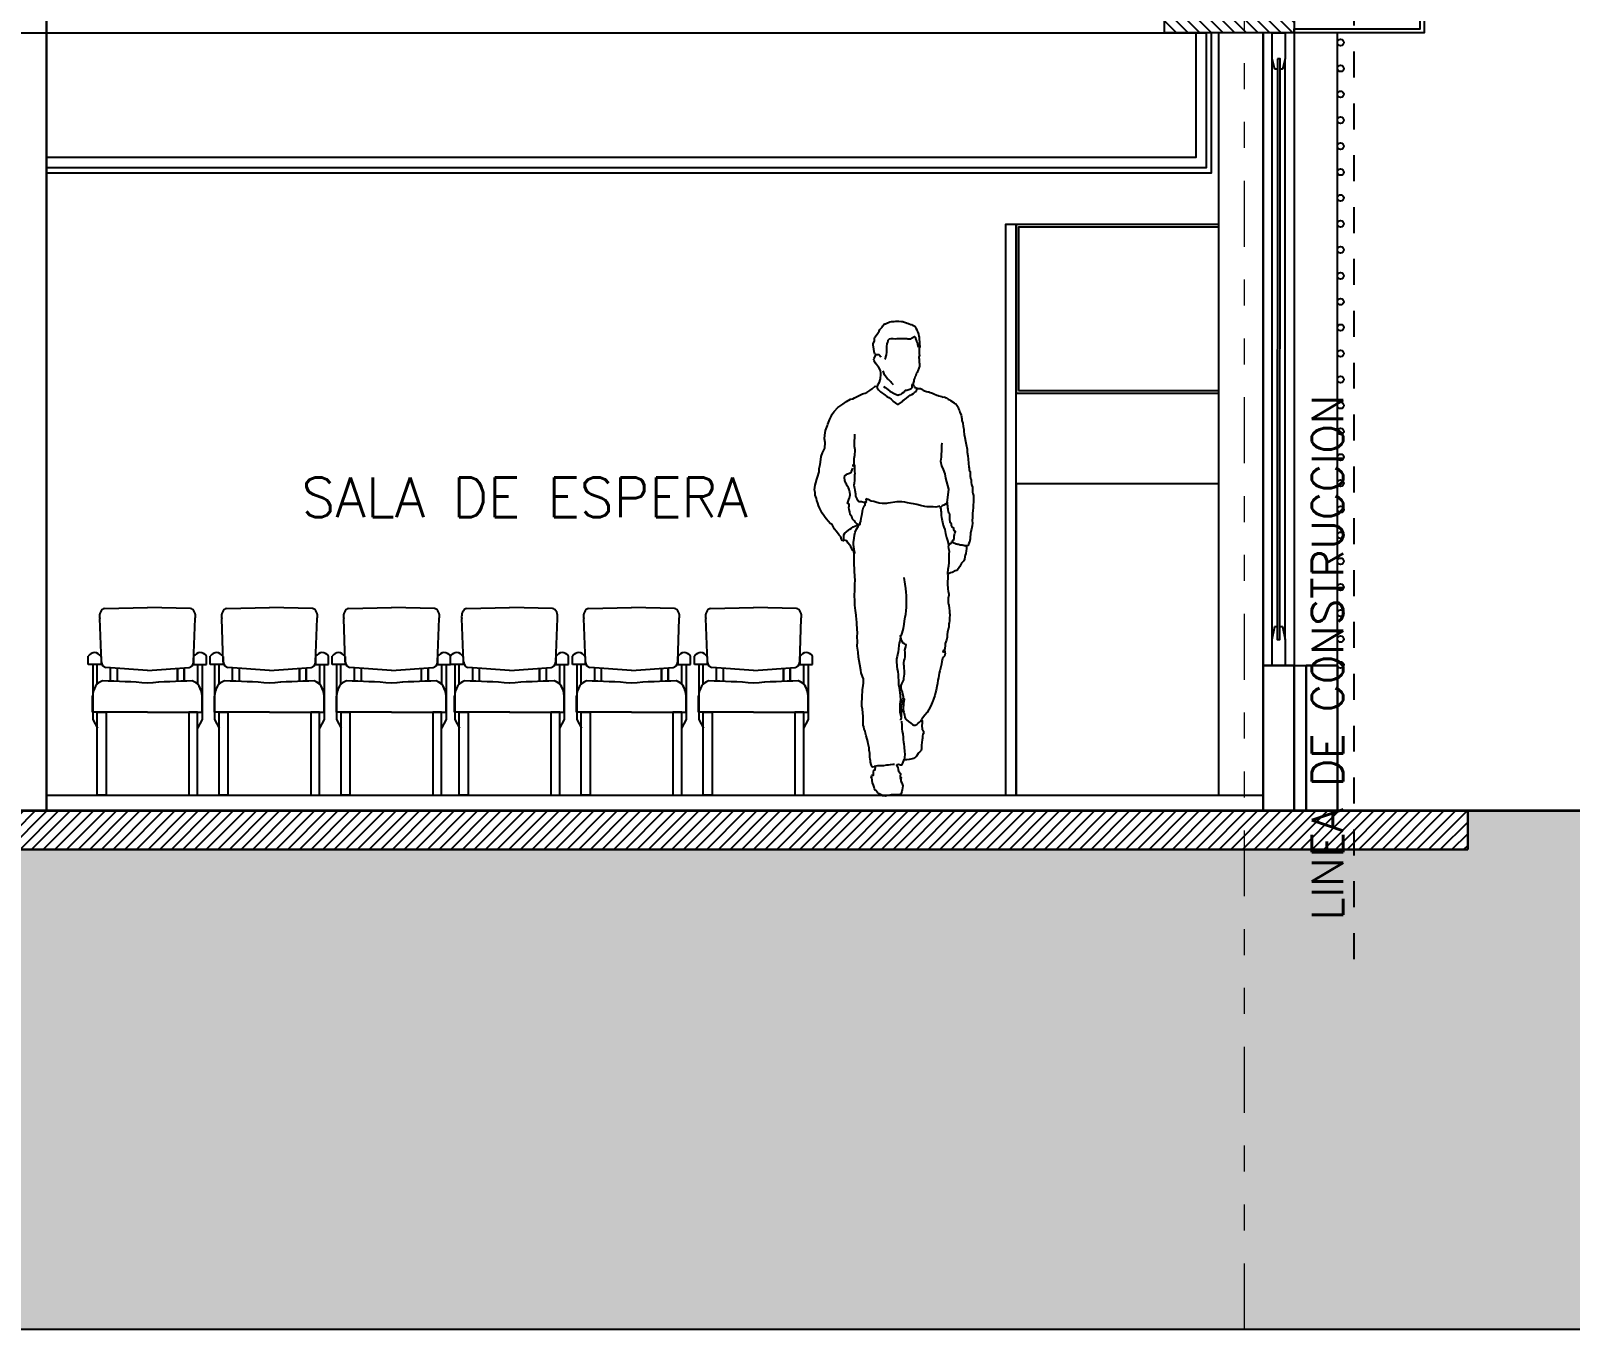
# Model space of a CAD drawing. Header units: millimetres. Extents: x 2056 to 4470, y 1400 to 3101.
# Drawn here: x 2177.9 to 2183.83, y 1469.62 to 1474.63 of the extents above; entities that cross this region are included whole.
import ezdxf
from ezdxf.enums import TextEntityAlignment as Align

# ---------------------------------------------------------------- set-up
doc = ezdxf.new("R2010")
doc.units = ezdxf.units.MM
doc.linetypes.add('DIVIDE', pattern=[31.75, 12.7, -6.35, 0, -6.35, 0, -6.35])
doc.linetypes.add('HIDDEN', pattern=[9.525, 6.35, -3.175])
for name, color, linetype in [('A-ANNO-TEXT', 190, 'Continuous'), ('A-GLAZ', 5, 'Continuous'), ('A-GRID-COLS', 75, 'DIVIDE'), ('A-PLAN-1', 5, 'Continuous'), ('A-PLAN-2', 4, 'Continuous'), ('A-PLAN-3', 3, 'Continuous'), ('A-PLAN-4', 2, 'Continuous'), ('A-PLAN-5', 1, 'Continuous'), ('A-PLAN-6', 9, 'Continuous'), ('A-PROY', 15, 'HIDDEN')]:
    doc.layers.add(name, color=color, linetype=linetype)
doc.layers.add('A-WALL', color=16, linetype='Continuous', lineweight=30)
doc.styles.add('ROMANS', font='romans')

# ---------------------------------------------------------------- blocks, each defined once
blk = doc.blocks.new('SILLFRON')
for p, q in [((-0.2415, 0.5487), (-0.2415, 0.6129)), ((-0.1965, 0.5477), (-0.1965, 0.6106)), ((0.1976, 0.5477), (0.1976, 0.6106)), ((0.1987, 0.5477), (0.1987, 0.6106)), ((0.2415, 0.5487), (0.2415, 0.6129)), ((0.2426, 0.5487), (0.2426, 0.6129))]:
    blk.add_line(p, q)
for points in [[(0, 0.6), (-0.2729, 0.6146, -0.333332), (-0.3021, 0.6418), (-0.3126, 0.8507, -0.454661), (-0.2812, 0.9), (0, 0.905)], [(0.0011, 0.6), (0.2739, 0.6146, 0.333332), (0.3032, 0.6418), (0.3137, 0.8507, 0.454661), (0.2823, 0.9), (0.0011, 0.905)], [(0.0011, 0.4), (-0.36, 0.4), (-0.36, 0.4767, -0.353426), (-0.2946, 0.55, -0.013715), (0.0011, 0.5394, -35.455669)], [(0, 0.4), (0.3589, 0.4), (0.3589, 0.4767, 0.353426), (0.2935, 0.55, 0.013814), (0, 0.5394, 35.455669)], [(0.0011, 0.4), (0.36, 0.4), (0.36, 0.4767, 0.353426), (0.2946, 0.55, 0.013814), (0.0011, 0.5394, 35.455669)]]:
    blk.add_lwpolyline(points, format="xyb")
for points in [[(-0.3631, 0.6292), (-0.3876, 0.6292), (-0.3876, 0.67, -0.424355), (-0.3033, 0.6673), (-0.3033, 0.6292)], [(0.3631, 0.6292), (0.3876, 0.6292), (0.3876, 0.67, 0.424355), (0.3033, 0.6673), (0.3033, 0.6292)]]:
    blk.add_lwpolyline(points, format="xyb", close=True)
for points in [[(-0.3303, 0.5334), (-0.3303, 0.6292), (-0.3589, 0.6292), (-0.3589, 0.3639), (-0.3283, 0.3229)], [(0.3303, 0.5334), (0.3303, 0.6292), (0.3589, 0.6292), (0.3589, 0.3639), (0.3283, 0.3229)]]:
    blk.add_lwpolyline(points)
for points in [[(-0.3293, 0), (-0.3293, 0.4), (-0.2715, 0.4), (-0.2715, 0)], [(0.3293, 0), (0.3293, 0.4), (0.2715, 0.4), (0.2715, 0)]]:
    blk.add_lwpolyline(points, close=True)
blk = doc.blocks.new('2D Human (2)')
at = {"color": 0, "linetype": 'ByBlock'}
for p, q in [((-0.0619, 1.8419), (-0.0678, 1.8402)), ((-0.0585, 1.8431), (-0.0619, 1.8419)), ((-0.0539, 1.8451), (-0.0585, 1.8431)), ((-0.0516, 1.8459), (-0.0539, 1.8451)), ((-0.0474, 1.847), (-0.0516, 1.8459)), ((-0.04, 1.8493), (-0.0474, 1.847)), ((-0.0366, 1.8507), (-0.04, 1.8493)), ((-0.0324, 1.851), (-0.0366, 1.8507)), ((-0.0221, 1.8521), (-0.0324, 1.851)), ((-0.0176, 1.8521), (-0.0221, 1.8521)), ((-0.0139, 1.8524), (-0.0176, 1.8521)), ((-0.0097, 1.8524), (-0.0139, 1.8524)), ((-0.004, 1.8513), (-0.0097, 1.8524)), ((0.0034, 1.8507), (-0.004, 1.8513)), ((0.0065, 1.8507), (0.0034, 1.8507)), ((0.0113, 1.8499), (0.0065, 1.8507)), ((0.0136, 1.8493), (0.0113, 1.8499)), ((0.0187, 1.847), (0.0136, 1.8493)), ((0.0221, 1.8456), (0.0187, 1.847)), ((0.0247, 1.8451), (0.0221, 1.8456)), ((0.0278, 1.8431), (0.0247, 1.8451)), ((0.0303, 1.8425), (0.0278, 1.8431)), ((0.032, 1.8419), (0.0303, 1.8425)), ((0.036, 1.84), (0.032, 1.8419)), ((-0.0999, 1.7855), (-0.1002, 1.7835)), ((-0.1002, 1.7835), (-0.1002, 1.7815)), ((-0.1002, 1.7815), (-0.1002, 1.7801)), ((-0.0996, 1.7903), (-0.0999, 1.7855)), ((-0.099, 1.7951), (-0.0996, 1.7903)), ((-0.0987, 1.7963), (-0.099, 1.7951)), ((-0.0976, 1.8005), (-0.0987, 1.7963)), ((-0.0973, 1.8022), (-0.0976, 1.8005)), ((-0.0962, 1.8062), (-0.0973, 1.8022)), ((-0.0956, 1.8082), (-0.0962, 1.8062)), ((-0.0939, 1.813), (-0.0956, 1.8082)), ((-0.0916, 1.8181), (-0.0939, 1.813)), ((-0.0905, 1.8195), (-0.0916, 1.8181)), ((-0.0874, 1.8252), (-0.0905, 1.8195)), ((-0.0857, 1.8286), (-0.0874, 1.8252)), ((-0.0851, 1.8306), (-0.0857, 1.8286)), ((-0.0829, 1.8334), (-0.0851, 1.8306)), ((-0.0812, 1.8346), (-0.0829, 1.8334)), ((-0.0783, 1.836), (-0.0812, 1.8346)), ((-0.0749, 1.8377), (-0.0783, 1.836)), ((-0.0707, 1.8391), (-0.0749, 1.8377)), ((-0.0678, 1.8402), (-0.0707, 1.8391)), ((0.0369, 1.8385), (0.036, 1.84)), ((-0.1019, 1.7642), (-0.1024, 1.7551)), ((-0.1024, 1.7551), (-0.1004, 1.7489)), ((-0.1002, 1.7801), (-0.1019, 1.775)), ((-0.1019, 1.775), (-0.1019, 1.7747)), ((-0.1019, 1.7747), (-0.1016, 1.7699)), ((-0.1016, 1.7699), (-0.1019, 1.7642)), ((-0.1002, 1.7242), (-0.101, 1.7231)), ((-0.101, 1.7231), (-0.101, 1.7211)), ((-0.1004, 1.7489), (-0.0999, 1.7429)), ((-0.0996, 1.7253), (-0.1002, 1.7242)), ((-0.0999, 1.7429), (-0.0996, 1.7401)), ((-0.0996, 1.7401), (-0.0996, 1.7358)), ((-0.0996, 1.7358), (-0.0996, 1.7307)), ((-0.0996, 1.7307), (-0.0996, 1.7253)), ((-0.101, 1.7211), (-0.0996, 1.718)), ((-0.1007, 1.6913), (-0.101, 1.6887)), ((-0.101, 1.6887), (-0.101, 1.6865)), ((-0.101, 1.6865), (-0.101, 1.6814)), ((-0.101, 1.6814), (-0.101, 1.6771)), ((-0.101, 1.6771), (-0.1002, 1.6748)), ((-0.1004, 1.7009), (-0.1007, 1.6973)), ((-0.1007, 1.6973), (-0.1007, 1.6913)), ((-0.0999, 1.7043), (-0.1004, 1.7009)), ((-0.1002, 1.6748), (-0.0982, 1.6717)), ((-0.0996, 1.7066), (-0.0999, 1.7043)), ((-0.0996, 1.718), (-0.099, 1.714)), ((-0.099, 1.7092), (-0.0996, 1.7066)), ((-0.099, 1.714), (-0.0985, 1.712)), ((-0.0985, 1.712), (-0.099, 1.7092)), ((-0.0982, 1.6717), (-0.097, 1.6669)), ((-0.097, 1.6669), (-0.0962, 1.6652)), ((-0.0962, 1.6652), (-0.0948, 1.6615)), ((-0.0948, 1.6615), (-0.0936, 1.6587)), ((-0.0936, 1.6587), (-0.0925, 1.655)), ((-0.0925, 1.655), (-0.0885, 1.6513)), ((-0.0885, 1.6513), (-0.0882, 1.6482)), ((-0.0882, 1.6482), (-0.0877, 1.6456)), ((-0.0877, 1.6456), (-0.0871, 1.6425)), ((-0.0871, 1.6425), (-0.086, 1.6414)), ((-0.086, 1.6414), (-0.0854, 1.64)), ((-0.0854, 1.64), (-0.084, 1.6383)), ((-0.084, 1.6383), (-0.0823, 1.6303)), ((-0.0823, 1.6303), (-0.0806, 1.6283)), ((-0.0806, 1.6283), (-0.0794, 1.6258)), ((-0.0794, 1.6258), (-0.0789, 1.6238)), ((-0.0789, 1.6238), (-0.0789, 1.6215)), ((-0.0789, 1.6215), (-0.0783, 1.6167)), ((-0.0783, 1.6167), (-0.0775, 1.6139)), ((-0.0775, 1.6065), (-0.0777, 1.6031)), ((-0.0775, 1.6139), (-0.0775, 1.6119)), ((-0.0775, 1.6119), (-0.0775, 1.6099)), ((-0.0775, 1.6099), (-0.0775, 1.6065)), ((-0.221, 1.5469), (-0.2346, 1.5375)), ((-0.217, 1.5486), (-0.221, 1.5469)), ((-0.2114, 1.5514), (-0.217, 1.5486)), ((-0.2077, 1.5546), (-0.2114, 1.5514)), ((-0.2037, 1.5571), (-0.2077, 1.5546)), ((-0.1994, 1.5588), (-0.2037, 1.5571)), ((-0.1952, 1.5602), (-0.1994, 1.5588)), ((-0.1898, 1.5597), (-0.1952, 1.5602)), ((-0.1861, 1.5617), (-0.1898, 1.5597)), ((-0.1813, 1.5634), (-0.1861, 1.5617)), ((-0.1756, 1.5651), (-0.1813, 1.5634)), ((-0.1736, 1.5659), (-0.1756, 1.5651)), ((-0.168, 1.5673), (-0.1736, 1.5659)), ((-0.166, 1.5682), (-0.168, 1.5673)), ((-0.1597, 1.5707), (-0.166, 1.5682)), ((-0.1546, 1.5733), (-0.1597, 1.5707)), ((-0.1509, 1.5747), (-0.1546, 1.5733)), ((-0.1472, 1.5756), (-0.1509, 1.5747)), ((-0.143, 1.5773), (-0.1472, 1.5756)), ((-0.1379, 1.5795), (-0.143, 1.5773)), ((-0.1336, 1.5804), (-0.1379, 1.5795)), ((-0.1288, 1.5812), (-0.1336, 1.5804)), ((-0.1203, 1.5841), (-0.1288, 1.5812)), ((-0.116, 1.5869), (-0.1203, 1.5841)), ((-0.1132, 1.5886), (-0.116, 1.5869)), ((-0.1104, 1.5897), (-0.1132, 1.5886)), ((-0.1081, 1.5909), (-0.1104, 1.5897)), ((-0.1047, 1.5923), (-0.1081, 1.5909)), ((-0.1016, 1.5929), (-0.1047, 1.5923)), ((-0.0976, 1.5931), (-0.1016, 1.5929)), ((-0.0948, 1.5931), (-0.0976, 1.5931)), ((-0.0922, 1.5943), (-0.0948, 1.5931)), ((-0.0908, 1.5943), (-0.0922, 1.5943)), ((-0.0908, 1.588), (-0.0916, 1.5909)), ((-0.0888, 1.5954), (-0.0908, 1.5943)), ((-0.0885, 1.5835), (-0.0908, 1.588)), ((-0.0863, 1.5965), (-0.0888, 1.5954)), ((-0.0857, 1.5801), (-0.0885, 1.5835)), ((-0.082, 1.5968), (-0.0863, 1.5965)), ((-0.0823, 1.577), (-0.0857, 1.5801)), ((-0.078, 1.573), (-0.0823, 1.577)), ((-0.0809, 1.6017), (-0.082, 1.5968)), ((-0.08, 1.6025), (-0.0809, 1.6017)), ((-0.0777, 1.6031), (-0.08, 1.6025)), ((-0.0721, 1.5696), (-0.078, 1.573)), ((-0.0653, 1.5668), (-0.0721, 1.5696)), ((-0.0593, 1.5622), (-0.0653, 1.5668)), ((-0.0514, 1.5554), (-0.0593, 1.5622)), ((-0.046, 1.5512), (-0.0514, 1.5554)), ((-0.0423, 1.5489), (-0.046, 1.5512)), ((-0.0377, 1.5461), (-0.0423, 1.5489)), ((-0.0343, 1.5429), (-0.0377, 1.5461)), ((0.0082, 1.5512), (0.0008, 1.5446)), ((0.0173, 1.5585), (0.0082, 1.5512)), ((0.0241, 1.5622), (0.0173, 1.5585)), ((0.0309, 1.5673), (0.0241, 1.5622)), ((0.0357, 1.5707), (0.0309, 1.5673)), ((0.0437, 1.5764), (0.0357, 1.5707)), ((0.0488, 1.5804), (0.0437, 1.5764)), ((0.0533, 1.5835), (0.0488, 1.5804)), ((0.057, 1.5872), (0.0533, 1.5835)), ((0.0598, 1.5909), (0.057, 1.5872)), ((0.0621, 1.5951), (0.0598, 1.5909)), ((0.0627, 1.6), (0.0621, 1.5951)), ((-0.2621, 1.4902), (-0.2641, 1.476)), ((-0.257, 1.5012), (-0.2621, 1.4902)), ((-0.2553, 1.5063), (-0.257, 1.5012)), ((-0.2522, 1.5143), (-0.2553, 1.5063)), ((-0.2499, 1.5208), (-0.2522, 1.5143)), ((-0.2477, 1.5245), (-0.2499, 1.5208)), ((-0.2448, 1.5285), (-0.2477, 1.5245)), ((-0.242, 1.5333), (-0.2448, 1.5285)), ((-0.2383, 1.535), (-0.242, 1.5333)), ((-0.2346, 1.5375), (-0.2383, 1.535)), ((-0.2726, 1.4278), (-0.2743, 1.415)), ((-0.2724, 1.436), (-0.2726, 1.4278)), ((-0.2704, 1.4465), (-0.2724, 1.436)), ((-0.2681, 1.459), (-0.2704, 1.4465)), ((-0.2647, 1.4697), (-0.2681, 1.459)), ((-0.2641, 1.476), (-0.2647, 1.4697)), ((-0.2817, 1.377), (-0.2846, 1.3591)), ((-0.2786, 1.3895), (-0.2817, 1.377)), ((-0.276, 1.4039), (-0.2786, 1.3895)), ((-0.2743, 1.415), (-0.276, 1.4039)), ((-0.2885, 1.3202), (-0.2899, 1.3055)), ((-0.288, 1.3333), (-0.2885, 1.3202)), ((-0.2854, 1.3478), (-0.288, 1.3333)), ((-0.2846, 1.3591), (-0.2854, 1.3478)), ((-0.297, 1.2541), (-0.2982, 1.2462)), ((-0.2965, 1.2607), (-0.297, 1.2541)), ((-0.295, 1.2737), (-0.2968, 1.27)), ((-0.2968, 1.27), (-0.2965, 1.2607)), ((-0.2928, 1.2785), (-0.295, 1.2737)), ((-0.2928, 1.2851), (-0.2931, 1.2805)), ((-0.2931, 1.2805), (-0.2928, 1.2785)), ((-0.2919, 1.2893), (-0.2928, 1.2851)), ((-0.2899, 1.3055), (-0.2919, 1.2893)), ((-0.307, 1.1883), (-0.3095, 1.1807)), ((-0.3061, 1.1932), (-0.307, 1.1883)), ((-0.3058, 1.2051), (-0.3061, 1.1932)), ((-0.3027, 1.2192), (-0.3058, 1.2119)), ((-0.3058, 1.2119), (-0.3058, 1.2051)), ((-0.3021, 1.2221), (-0.3027, 1.2192)), ((-0.3013, 1.2306), (-0.3021, 1.2221)), ((-0.3002, 1.24), (-0.3013, 1.2306)), ((-0.2982, 1.2462), (-0.3002, 1.24)), ((-0.3098, 1.1702), (-0.3101, 1.1622)), ((-0.3101, 1.1622), (-0.3092, 1.1534)), ((-0.3095, 1.1807), (-0.3098, 1.1702)), ((-0.3092, 1.1534), (-0.3081, 1.1449)), ((-0.3081, 1.1449), (-0.3078, 1.1381)), ((-0.3078, 1.1381), (-0.3078, 1.133)), ((-0.3078, 1.133), (-0.3067, 1.1222)), ((-0.1804, 1.1395), (-0.1699, 1.137)), ((-0.1699, 1.137), (-0.1646, 1.1358)), ((-0.1646, 1.1358), (-0.1543, 1.1361)), ((-0.1543, 1.1361), (-0.1396, 1.1364)), ((-0.1396, 1.1364), (-0.1291, 1.137)), ((-0.1291, 1.137), (-0.1214, 1.1373)), ((-0.1214, 1.1373), (-0.1058, 1.1412)), ((-0.1058, 1.1412), (-0.0914, 1.1449)), ((-0.0914, 1.1449), (-0.0777, 1.1475)), ((-0.0777, 1.1475), (-0.0687, 1.1497)), ((-0.0687, 1.1497), (-0.0548, 1.1523)), ((-0.0548, 1.1523), (-0.0454, 1.154)), ((-0.0454, 1.154), (-0.0329, 1.1557)), ((-0.0329, 1.1557), (-0.0145, 1.1551)), ((-0.0145, 1.1551), (-0.0063, 1.1549)), ((-0.0063, 1.1549), (0.0102, 1.152)), ((0.0102, 1.152), (0.0204, 1.1506)), ((0.0204, 1.1506), (0.0264, 1.1497)), ((0.0264, 1.1497), (0.0423, 1.1492)), ((0.0423, 1.1492), (0.0536, 1.1509)), ((0.0536, 1.1509), (0.0675, 1.1549)), ((0.0675, 1.1549), (0.0749, 1.1571)), ((0.0749, 1.1571), (0.0845, 1.1585)), ((0.0845, 1.1585), (0.0967, 1.1653)), ((0.0967, 1.1653), (0.1055, 1.1671)), ((0.1055, 1.1671), (0.1044, 1.1588)), ((-0.3067, 1.1222), (-0.3064, 1.1106)), ((-0.3064, 1.1106), (-0.3058, 1.099)), ((-0.3058, 1.099), (-0.3058, 1.0947)), ((-0.3058, 1.0947), (-0.3047, 1.0842)), ((-0.3047, 1.0842), (-0.3058, 1.0729)), ((-0.3058, 1.0729), (-0.3044, 1.0635)), ((-0.3044, 1.0635), (-0.3021, 1.0505)), ((-0.3021, 1.0505), (-0.2999, 1.0411)), ((-0.2999, 1.0411), (-0.2985, 1.0351)), ((-0.2985, 1.0351), (-0.2976, 1.0272)), ((-0.2976, 1.0272), (-0.297, 1.0218)), ((-0.297, 1.0218), (-0.2962, 1.013)), ((-0.2962, 1.013), (-0.2956, 1.0065)), ((-0.2397, 1.0411), (-0.2406, 1.0428)), ((-0.2392, 1.0377), (-0.2397, 1.0411)), ((-0.2377, 1.0349), (-0.2392, 1.0377)), ((-0.2363, 1.0297), (-0.2377, 1.0349)), ((-0.2355, 1.0238), (-0.2363, 1.0297)), ((-0.2352, 1.0195), (-0.2355, 1.0238)), ((-0.2349, 1.0144), (-0.2352, 1.0195)), ((-0.2346, 1.0105), (-0.2349, 1.0144)), ((-0.2318, 1.009), (-0.2346, 1.0105)), ((-0.2956, 1.0065), (-0.2939, 1)), ((-0.2939, 1), (-0.2908, 0.994)), ((-0.2908, 0.994), (-0.2902, 0.9886)), ((-0.2902, 0.9886), (-0.2894, 0.9875)), ((-0.2894, 0.9875), (-0.2854, 0.9861)), ((-0.2854, 0.9861), (-0.284, 0.9861)), ((-0.284, 0.9861), (-0.282, 0.9858)), ((-0.282, 0.9858), (-0.2786, 0.9858)), ((-0.2786, 0.9858), (-0.2755, 0.9863)), ((-0.2755, 0.9863), (-0.2718, 0.9869)), ((-0.2718, 0.9869), (-0.2701, 0.9872)), ((-0.2701, 0.9872), (-0.2655, 0.9883)), ((-0.2655, 0.9883), (-0.2619, 0.9883)), ((-0.2619, 0.9883), (-0.2585, 0.9889)), ((-0.2585, 0.9889), (-0.2539, 0.9906)), ((-0.2539, 0.9906), (-0.2488, 0.9915)), ((-0.2488, 0.9915), (-0.2451, 0.9923)), ((-0.2451, 0.9923), (-0.2426, 0.9929)), ((-0.2426, 0.9929), (-0.2386, 0.9946)), ((-0.2386, 0.9946), (-0.2349, 0.9968)), ((-0.2349, 0.9968), (-0.2312, 0.9985)), ((-0.2287, 1.0059), (-0.2318, 1.009)), ((-0.2312, 0.9985), (-0.227, 0.9997)), ((-0.2267, 1.0042), (-0.2287, 1.0059)), ((-0.227, 0.9997), (-0.2267, 1.0042))]:
    blk.add_line(p, q, dxfattribs=at)
for p, q in [((0.0712, 1.7268), (0.0678, 1.7248)), ((-0.2828, 0.9827), (-0.283, 0.9859)), ((-0.225, 0.9994), (-0.227, 0.9995)), ((-0.1135, 0.322), (-0.1101, 0.3177)), ((-0.0397, 0.1577), (-0.0441, 0.161))]:
    blk.add_line(p, q)
for points in [[(0.0712, 1.7268), (0.0718, 1.7296), (0.0735, 1.735), (0.0746, 1.7449), (0.0766, 1.7529), (0.0771, 1.7591), (0.0769, 1.7656), (0.0726, 1.777), (0.0723, 1.7852), (0.0706, 1.7903), (0.0615, 1.8022), (0.0547, 1.8139), (0.051, 1.8204), (0.0431, 1.8297), (0.0397, 1.8346), (0.0343, 1.8411)], [(0.0318, 1.7063), (0.0301, 1.7097), (0.0286, 1.7129), (0.0284, 1.7151), (0.0272, 1.7185), (0.0261, 1.7225), (0.0249, 1.7324), (0.0247, 1.7381), (0.0241, 1.7463), (0.0241, 1.7548), (0.023, 1.7651), (0.0213, 1.7713), (0.0201, 1.7761), (0.0193, 1.7792), (0.0147, 1.7841), (0.0079, 1.7855), (0.0008, 1.7852), (-0.0091, 1.7846), (-0.0153, 1.7852), (-0.025, 1.7852), (-0.038, 1.7855), (-0.0434, 1.7855), (-0.0519, 1.7855), (-0.057, 1.7849), (-0.0684, 1.7846), (-0.0709, 1.7866), (-0.0817, 1.794), (-0.0863, 1.7892), (-0.0863, 1.7883), (-0.0865, 1.7855), (-0.0897, 1.7756), (-0.0919, 1.7716), (-0.0931, 1.7619), (-0.0968, 1.7517)], [(-0.0397, 0.1577), (-0.0369, 0.1523), (-0.0343, 0.1449), (-0.0335, 0.1404), (-0.0287, 0.1407), (-0.0207, 0.1424), (-0.0142, 0.1418), (-0.0133, 0.1398), (-0.0173, 0.1308), (-0.0185, 0.1237), (-0.0199, 0.1174), (-0.0278, 0.1078), (-0.027, 0.0959), (-0.0321, 0.0916), (-0.0273, 0.0908), (-0.029, 0.0837), (-0.0295, 0.0788), (-0.0329, 0.0723), (-0.0375, 0.0604), (-0.0352, 0.0533), (-0.0346, 0.0451), (-0.0332, 0.0386), (-0.0301, 0.0309), (-0.0233, 0.0261), (-0.0145, 0.0261), (-0.0099, 0.0261), (-0.0003, 0.0258), (0.0028, 0.0255), (0.0074, 0.0252), (0.0136, 0.0244), (0.019, 0.0235), (0.0306, 0.021), (0.0403, 0.0218), (0.0471, 0.0255), (0.0539, 0.0295), (0.0604, 0.0352), (0.0675, 0.042), (0.0698, 0.0442), (0.0726, 0.0493), (0.074, 0.0559), (0.076, 0.0632), (0.0797, 0.072), (0.0808, 0.0805), (0.0825, 0.0933), (0.0854, 0.091), (0.0823, 0.1012), (0.076, 0.1018), (0.0763, 0.1126), (0.0746, 0.1205), (0.0698, 0.1222), (0.0689, 0.1336), (0.0803, 0.1325), (0.0808, 0.1333), (0.0837, 0.1395), (0.0848, 0.1427), (0.0857, 0.1464), (0.0862, 0.1483), (0.0876, 0.1523), (0.0882, 0.1574), (0.0885, 0.1637), (0.0896, 0.1716), (0.0899, 0.1793), (0.0908, 0.1866), (0.0913, 0.192), (0.0925, 0.1986), (0.0933, 0.2068), (0.0945, 0.2127), (0.097, 0.223), (0.0984, 0.2315), (0.101, 0.2403), (0.1041, 0.2527), (0.1066, 0.2641), (0.1086, 0.2709), (0.1115, 0.2791), (0.1137, 0.2876), (0.116, 0.295), (0.1157, 0.3081), (0.1157, 0.3276), (0.1174, 0.3415), (0.1191, 0.3557), (0.1208, 0.3679), (0.1208, 0.3838), (0.1203, 0.3963), (0.1197, 0.4093), (0.1191, 0.4241), (0.1186, 0.4303), (0.1154, 0.4471), (0.114, 0.4567), (0.114, 0.4726), (0.1183, 0.4817), (0.1231, 0.4964), (0.1251, 0.5064), (0.1291, 0.5282), (0.1342, 0.5568), (0.1356, 0.5764), (0.139, 0.5991), (0.1381, 0.6153), (0.1387, 0.6368), (0.1376, 0.6496), (0.1404, 0.6834), (0.1407, 0.6924), (0.1421, 0.7007), (0.1435, 0.7185), (0.1458, 0.7361), (0.1481, 0.7566), (0.1478, 0.7682), (0.1492, 0.7997), (0.1486, 0.8102), (0.1478, 0.8397), (0.1469, 0.8527), (0.1498, 0.8876), (0.1498, 0.8956), (0.1506, 0.9154), (0.1509, 0.9305), (0.1512, 0.9549), (0.1518, 0.9634), (0.1557, 0.9685), (0.1603, 0.9773), (0.164, 0.9832), (0.1682, 0.9897), (0.1736, 0.9968), (0.1793, 1.0054), (0.1838, 1.0068), (0.1895, 1.0085), (0.192, 1.0056), (0.1966, 1.0068), (0.1994, 1.0119), (0.202, 1.021), (0.2079, 1.0269), (0.215, 1.0366), (0.2204, 1.0428), (0.2266, 1.0499), (0.2354, 1.0686), (0.2437, 1.0726), (0.2499, 1.0794), (0.2587, 1.0907), (0.2746, 1.1114), (0.2788, 1.1225), (0.2848, 1.1327), (0.2888, 1.1418), (0.2913, 1.15), (0.2944, 1.1611), (0.2959, 1.1682), (0.3007, 1.1818), (0.3013, 1.192), (0.3032, 1.2017), (0.3007, 1.2198), (0.2987, 1.2286), (0.2944, 1.2428), (0.2925, 1.2507), (0.2862, 1.2709), (0.2851, 1.2839), (0.2814, 1.3001), (0.2791, 1.3185), (0.2777, 1.331), (0.2723, 1.3446), (0.2689, 1.3526), (0.2641, 1.3622), (0.2624, 1.3849), (0.2647, 1.3983), (0.2635, 1.4127), (0.2607, 1.4314), (0.2533, 1.4507), (0.2522, 1.4558), (0.2451, 1.4743), (0.238, 1.487), (0.2352, 1.4944), (0.2278, 1.5046), (0.213, 1.52), (0.1946, 1.5324), (0.1807, 1.5424), (0.1642, 1.5514), (0.1563, 1.5534), (0.1498, 1.5574), (0.1344, 1.5648), (0.1183, 1.5719), (0.1081, 1.575), (0.1013, 1.5778), (0.0896, 1.5849), (0.0808, 1.592), (0.0695, 1.6022), (0.0607, 1.6005), (0.0596, 1.6073), (0.0527, 1.617), (0.0502, 1.6263), (0.0485, 1.6306), (0.0488, 1.6348), (0.0474, 1.6425), (0.0476, 1.6468), (0.0482, 1.6533), (0.0488, 1.6615), (0.0513, 1.6678), (0.0562, 1.6768), (0.0587, 1.6794), (0.0652, 1.6868), (0.0686, 1.6907), (0.0735, 1.6998), (0.0743, 1.7041), (0.0732, 1.7095), (0.0672, 1.7217), (0.0678, 1.7248), (0.0627, 1.7242), (0.0559, 1.7239), (0.0519, 1.72), (0.0488, 1.7157), (0.0476, 1.7137)], [(0.0369, 1.6011), (0.0312, 1.5971), (0.0213, 1.5892), (0.013, 1.5829), (0.0079, 1.5801), (-0.004, 1.5733), (-0.0088, 1.571), (-0.0133, 1.5693), (-0.0176, 1.5673), (-0.021, 1.5679), (-0.0301, 1.5716), (-0.0343, 1.5747), (-0.0412, 1.5792), (-0.0463, 1.5855), (-0.0471, 1.5863), (-0.0525, 1.5858), (-0.0647, 1.5903), (-0.0695, 1.5934), (-0.0729, 1.5983), (-0.0729, 1.6042), (-0.0752, 1.6102)], [(-0.0012, 1.607), (0.0023, 1.6107), (0.0062, 1.6153), (0.0093, 1.6187), (0.0156, 1.6249), (0.0181, 1.6275), (0.0224, 1.6306), (0.0275, 1.6365), (0.0335, 1.6453), (0.038, 1.6567), (0.0391, 1.6609)], [(-0.1878, 1.3818), (-0.1875, 1.3815), (-0.1867, 1.3733), (-0.1858, 1.3588), (-0.1858, 1.3509), (-0.1853, 1.3395), (-0.1847, 1.3285), (-0.1827, 1.3126), (-0.1864, 1.2944), (-0.1929, 1.2802), (-0.1994, 1.2635), (-0.2017, 1.2476), (-0.2054, 1.2326), (-0.2097, 1.219), (-0.2128, 1.2051), (-0.2071, 1.1516)], [(0.1512, 1.3012), (0.1506, 1.3075), (0.1503, 1.316), (0.1501, 1.3225), (0.1484, 1.3353), (0.1478, 1.341), (0.1472, 1.3492), (0.1472, 1.3566), (0.1498, 1.3685), (0.1498, 1.3767), (0.1489, 1.3917), (0.1484, 1.4019), (0.1486, 1.417)], [(0.1552, 1.2919), (0.1549, 1.2936), (0.1546, 1.2961), (0.1546, 1.2987), (0.1535, 1.299), (0.1512, 1.2987), (0.1492, 1.295), (0.1492, 1.2919), (0.1492, 1.2885), (0.1492, 1.2848), (0.1492, 1.2822), (0.1498, 1.2726), (0.1481, 1.2649), (0.1498, 1.2581), (0.1498, 1.2519), (0.1492, 1.2453), (0.1498, 1.2388), (0.1509, 1.2263), (0.1515, 1.2201), (0.1501, 1.2141), (0.1498, 1.2088), (0.1478, 1.2008), (0.1461, 1.1863), (0.1449, 1.1778), (0.1404, 1.1676), (0.1376, 1.1634), (0.1347, 1.1583), (0.1333, 1.1577), (0.1316, 1.1571), (0.1285, 1.1571), (0.124, 1.1568), (0.1217, 1.1566), (0.1132, 1.1549), (0.1078, 1.1557), (0.1041, 1.1551), (0.1058, 1.1537), (0.1092, 1.1509), (0.1092, 1.1461), (0.1101, 1.1421), (0.1112, 1.1415), (0.1129, 1.1387), (0.1152, 1.1339), (0.1166, 1.131), (0.1188, 1.1236), (0.1194, 1.1217), (0.1203, 1.1163), (0.1214, 1.1103), (0.1225, 1.1021), (0.1242, 1.0961), (0.1254, 1.0916), (0.1262, 1.0825), (0.1262, 1.0817), (0.1285, 1.0743), (0.1293, 1.0692), (0.1296, 1.0666), (0.1322, 1.0672), (0.1381, 1.07), (0.1415, 1.0726), (0.1441, 1.0743), (0.1449, 1.0766), (0.1478, 1.0814), (0.1512, 1.0828), (0.1537, 1.0848), (0.1574, 1.0888), (0.158, 1.0958), (0.16, 1.0984), (0.1665, 1.1075), (0.1671, 1.1166), (0.1693, 1.1265), (0.171, 1.1333), (0.1693, 1.1398), (0.1696, 1.1463), (0.173, 1.1497), (0.1764, 1.1497), (0.1739, 1.1568), (0.1708, 1.1648), (0.1688, 1.1713), (0.1668, 1.1767), (0.1659, 1.1824), (0.1676, 1.1943), (0.1685, 1.1974), (0.1705, 1.2028), (0.173, 1.2096), (0.1773, 1.217), (0.1784, 1.2195), (0.1804, 1.2235), (0.183, 1.228), (0.1866, 1.2377), (0.1878, 1.2499), (0.1869, 1.2578), (0.1821, 1.2598), (0.1764, 1.2641), (0.1685, 1.2661), (0.1637, 1.2692), (0.1608, 1.2729), (0.1577, 1.2797), (0.1557, 1.2859)], [(-0.2397, 1.0425), (-0.2389, 1.0425), (-0.2366, 1.0422), (-0.2358, 1.0422), (-0.2355, 1.0436), (-0.2346, 1.0456), (-0.2343, 1.0488), (-0.2343, 1.0507), (-0.2343, 1.0541), (-0.2338, 1.0541), (-0.2312, 1.055), (-0.2281, 1.0573), (-0.227, 1.0598), (-0.2261, 1.0618), (-0.2253, 1.0646), (-0.2253, 1.0661), (-0.2247, 1.0686), (-0.2244, 1.0703), (-0.223, 1.0734), (-0.2219, 1.074), (-0.2207, 1.0749), (-0.2202, 1.0777), (-0.2199, 1.0783), (-0.2193, 1.0805), (-0.219, 1.0854), (-0.219, 1.0862), (-0.219, 1.091), (-0.2187, 1.0947), (-0.2187, 1.0978), (-0.2187, 1.0998), (-0.2187, 1.1044), (-0.2187, 1.1061), (-0.2185, 1.1075), (-0.2145, 1.1123), (-0.2131, 1.1185), (-0.2122, 1.1239), (-0.2122, 1.1282), (-0.2111, 1.1324), (-0.2111, 1.1358), (-0.2105, 1.1384), (-0.2102, 1.1404), (-0.2099, 1.1441), (-0.2097, 1.1472), (-0.2097, 1.1495), (-0.2088, 1.1537), (-0.2077, 1.1523), (-0.2065, 1.1509), (-0.204, 1.1483), (-0.2011, 1.1461), (-0.1958, 1.1427), (-0.1949, 1.1427), (-0.1918, 1.1418), (-0.1884, 1.1401), (-0.1853, 1.1361), (-0.1816, 1.1341), (-0.181, 1.1339), (-0.1836, 1.1296), (-0.1836, 1.1262), (-0.1838, 1.1234), (-0.1838, 1.1208), (-0.1844, 1.1171), (-0.1847, 1.1137), (-0.1853, 1.1063), (-0.1853, 1.1052), (-0.1855, 1.1029), (-0.1867, 1.0947), (-0.1872, 1.0907), (-0.1875, 1.0871), (-0.1884, 1.0834), (-0.1904, 1.0774), (-0.1918, 1.0709), (-0.1932, 1.0661), (-0.1941, 1.0618), (-0.1955, 1.0584), (-0.1986, 1.0485), (-0.2, 1.0419), (-0.2017, 1.0332), (-0.204, 1.0235), (-0.2051, 1.0181), (-0.2094, 1.0065), (-0.2114, 0.9977), (-0.2136, 0.9866), (-0.2153, 0.9886), (-0.217, 0.9912), (-0.219, 0.9934), (-0.223, 0.9968), (-0.225, 0.9994)], [(0.1475, 0.9566), (0.1475, 0.9594), (0.1489, 0.9651), (0.1501, 0.9733), (0.1515, 0.9827), (0.1532, 0.9909), (0.1529, 1.0019), (0.1523, 1.0068), (0.1509, 1.0158), (0.1489, 1.0269), (0.1464, 1.0388), (0.1415, 1.0502), (0.1353, 1.0607), (0.131, 1.068)], [(0.1898, 1.0068), (0.1903, 1.015), (0.1903, 1.0198), (0.1901, 1.0286), (0.1869, 1.0349), (0.1804, 1.0405), (0.173, 1.0462), (0.1668, 1.0502), (0.1605, 1.0541), (0.1549, 1.0587), (0.1478, 1.0624), (0.1415, 1.0641), (0.1367, 1.0652)], [(-0.2828, 0.9827), (-0.2831, 0.9798), (-0.2826, 0.9739), (-0.2817, 0.9668), (-0.2797, 0.9566), (-0.278, 0.9503), (-0.2763, 0.9441), (-0.2746, 0.9341), (-0.2718, 0.9276), (-0.2675, 0.9231), (-0.2638, 0.9197), (-0.2613, 0.9137), (-0.2573, 0.9063), (-0.2545, 0.9021), (-0.2474, 0.8933), (-0.2437, 0.8907), (-0.2392, 0.889), (-0.2301, 0.8848), (-0.227, 0.8837), (-0.2213, 0.8817), (-0.2182, 0.8802), (-0.2148, 0.8788), (-0.2125, 0.878), (-0.2111, 0.87), (-0.2111, 0.8652), (-0.2105, 0.8587), (-0.2099, 0.8499), (-0.2094, 0.8445), (-0.2088, 0.834), (-0.2102, 0.8249), (-0.2111, 0.819), (-0.2122, 0.8113), (-0.2139, 0.8), (-0.2139, 0.7957), (-0.2119, 0.7846), (-0.2119, 0.7795), (-0.2122, 0.7659), (-0.2133, 0.7617), (-0.2145, 0.7577), (-0.2153, 0.7455), (-0.2168, 0.735), (-0.2176, 0.7271), (-0.2179, 0.7211), (-0.2168, 0.7058), (-0.2165, 0.6967), (-0.2153, 0.689), (-0.2148, 0.6854), (-0.2148, 0.6723), (-0.2133, 0.6692), (-0.2097, 0.653), (-0.208, 0.6442), (-0.2077, 0.6334), (-0.2057, 0.6218), (-0.2009, 0.6088), (-0.2, 0.602), (-0.1986, 0.59), (-0.1926, 0.5761), (-0.1955, 0.5837), (-0.1979, 0.5852), (-0.1997, 0.5761), (-0.2003, 0.5702), (-0.198, 0.5605), (-0.1938, 0.5563), (-0.1907, 0.552), (-0.1887, 0.5446), (-0.1881, 0.541), (-0.1858, 0.5299), (-0.1838, 0.5191), (-0.1827, 0.5143), (-0.1802, 0.5041), (-0.1773, 0.4956), (-0.1762, 0.4862), (-0.1748, 0.4771), (-0.1722, 0.4678), (-0.1708, 0.455), (-0.1688, 0.4437), (-0.1654, 0.4295), (-0.1637, 0.4198), (-0.1606, 0.4088), (-0.1552, 0.3946), (-0.1512, 0.3844), (-0.1504, 0.3824), (-0.145, 0.3685), (-0.1373, 0.3551), (-0.1305, 0.3427), (-0.1223, 0.3327), (-0.1135, 0.322)], [(-0.2116, 0.9832), (-0.2131, 0.9756), (-0.2153, 0.9659), (-0.2148, 0.9543), (-0.2139, 0.9401), (-0.215, 0.929), (-0.215, 0.9219), (-0.215, 0.9219), (-0.2136, 0.9078), (-0.2108, 0.8944), (-0.2099, 0.8802), (-0.2099, 0.8751)], [(-0.0273, 0.6383), (-0.0315, 0.6417), (-0.0343, 0.649), (-0.0377, 0.6584), (-0.0397, 0.6672), (-0.0417, 0.6837), (-0.0448, 0.7061), (-0.046, 0.7115), (-0.0482, 0.7231), (-0.0497, 0.7359), (-0.0508, 0.7489), (-0.0514, 0.7597), (-0.0514, 0.769), (-0.0511, 0.7841), (-0.0508, 0.7949), (-0.0505, 0.8073), (-0.0488, 0.8212), (-0.0463, 0.8385), (-0.0443, 0.8468), (-0.0434, 0.8553), (-0.0426, 0.8644)], [(-0.04, 0.3932), (-0.0397, 0.3991), (-0.0392, 0.4048), (-0.0375, 0.4144), (-0.0355, 0.4235), (-0.0326, 0.4306), (-0.0304, 0.4414), (-0.0301, 0.4473), (-0.0332, 0.4544), (-0.0366, 0.4615), (-0.0409, 0.4698), (-0.0414, 0.476), (-0.0426, 0.4837), (-0.0429, 0.491), (-0.0431, 0.4953), (-0.0434, 0.5046), (-0.0423, 0.5137), (-0.0417, 0.5217), (-0.0412, 0.529), (-0.0412, 0.5353), (-0.0417, 0.5432), (-0.0443, 0.5498), (-0.046, 0.5585), (-0.046, 0.5659), (-0.0457, 0.5764), (-0.0454, 0.5832), (-0.0477, 0.5929), (-0.0491, 0.5966), (-0.0505, 0.6037), (-0.0471, 0.6051), (-0.0434, 0.6082), (-0.0389, 0.6102), (-0.0315, 0.6207), (-0.0295, 0.6329), (-0.0287, 0.6385), (-0.0273, 0.6241), (-0.0253, 0.6187), (-0.023, 0.6105), (-0.0219, 0.6031), (-0.0202, 0.5875), (-0.0196, 0.577), (-0.017, 0.5659), (-0.0153, 0.5588), (-0.0125, 0.5498), (-0.0122, 0.5415), (-0.0139, 0.522), (-0.0153, 0.5106), (-0.0176, 0.501), (-0.0187, 0.489), (-0.0193, 0.4783), (-0.0199, 0.4683), (-0.0202, 0.4516), (-0.0227, 0.44), (-0.0247, 0.4292), (-0.0261, 0.4193), (-0.0273, 0.4122), (-0.0273, 0.4076), (-0.0278, 0.3929), (-0.0255, 0.3759), (-0.0255, 0.3642), (-0.0253, 0.3566), (-0.0261, 0.3461), (-0.0287, 0.3342), (-0.0307, 0.3237)], [(-0.0414, 0.3974), (-0.042, 0.3934), (-0.0394, 0.3798), (-0.0392, 0.3713), (-0.0383, 0.3625), (-0.0383, 0.3523), (-0.0409, 0.3447), (-0.0431, 0.3333), (-0.0448, 0.3254), (-0.0471, 0.3191), (-0.0516, 0.3149), (-0.0585, 0.3086), (-0.0678, 0.3015), (-0.0746, 0.297), (-0.08, 0.295), (-0.0846, 0.2947), (-0.0905, 0.2973), (-0.0962, 0.3015), (-0.1013, 0.3061), (-0.1047, 0.3103), (-0.1101, 0.3177)], [(-0.0295, 0.3137), (-0.0298, 0.3151), (-0.0309, 0.3186), (-0.0315, 0.322), (-0.0321, 0.3285), (-0.0326, 0.3376), (-0.0329, 0.3455), (-0.0321, 0.3532), (-0.0312, 0.3614), (-0.0318, 0.3705), (-0.0338, 0.3764), (-0.0355, 0.3861), (-0.0377, 0.392), (-0.0397, 0.4)], [(-0.1095, 0.3168), (-0.1112, 0.3126), (-0.1121, 0.3047), (-0.1109, 0.291), (-0.1115, 0.282), (-0.1115, 0.2777), (-0.1141, 0.2751), (-0.1163, 0.2715), (-0.1166, 0.2672), (-0.1169, 0.2604), (-0.1143, 0.2598), (-0.1129, 0.2516), (-0.1124, 0.2445), (-0.1118, 0.2377), (-0.1098, 0.2278), (-0.1087, 0.2176), (-0.1087, 0.213), (-0.1092, 0.2031), (-0.1072, 0.1969), (-0.1016, 0.1903), (-0.0976, 0.1878), (-0.0956, 0.1852), (-0.0899, 0.1747), (-0.0854, 0.1705), (-0.0786, 0.1659), (-0.0681, 0.1631), (-0.0613, 0.1617), (-0.0528, 0.1608), (-0.0451, 0.1611), (-0.0431, 0.1608), (-0.0394, 0.16)], [(-0.0318, 0.3095), (-0.0326, 0.3058), (-0.0329, 0.2976), (-0.0329, 0.2899), (-0.0332, 0.28), (-0.0341, 0.2706), (-0.0366, 0.2604), (-0.0386, 0.2473), (-0.0389, 0.2394), (-0.04, 0.2295), (-0.0406, 0.2224), (-0.0417, 0.2102), (-0.0434, 0.1929), (-0.0443, 0.1824), (-0.0431, 0.1693), (-0.042, 0.1617)], [(0.0718, 0.1364), (0.0658, 0.1378), (0.059, 0.1395), (0.0496, 0.1395), (0.0417, 0.1395), (0.0363, 0.1384), (0.0252, 0.1412), (0.0187, 0.1412), (0.0102, 0.1427), (0.0008, 0.1441), (-0.0054, 0.1444)]]:
    blk.add_lwpolyline(points, dxfattribs=at)
blk.add_lwpolyline([(-0.0343, 1.5429), (-0.0175, 1.5314), (0.0008, 1.5446)])
blk = doc.blocks.new('placa-cte')
at = {"layer": 'A-PLAN-5'}
h = blk.add_hatch(dxfattribs=at)
h.set_pattern_fill('ANSI31', color=256, scale=0.01, angle=90, style=0)
h.set_pattern_definition([(135, (-989183.659403, -1733165.448907), (-0.02245064030267, -0.02245064030267), [])])
h.paths.add_polyline_path([(0, 0.5), (21.1484, 0.5), (21.1485, -0.0001), (20.6484, -0.0001), (20.6484, 0.3799), (14.4728, 0.3799), (14.4728, 0), (13.9728, 0), (13.9728, 0.3799), (8.4106, 0.3799), (8.4106, 0), (7.9106, 0), (7.9106, 0.3799), (1.9078, 0.3799), (1.9078, 0), (1.4078, 0), (1.4078, 0.3799), (0.1983, 0.3799), (0.1983, 0.0001), (0, 0.0001)])
at = {"layer": 'A-PLAN-1', "elevation": 0.2289}
blk.add_lwpolyline([(0, 0.5), (21.1484, 0.5), (21.1485, -0.0001), (20.6484, -0.0001), (20.6484, 0.3799), (14.4728, 0.3799), (14.4728, 0), (13.9728, 0), (13.9728, 0.3799), (8.4106, 0.3799), (8.4106, 0), (7.9106, 0), (7.9106, 0.3799), (1.9078, 0.3799), (1.9078, 0), (1.4078, 0), (1.4078, 0.3799), (0.1983, 0.3799), (0.1983, 0.0001), (0, 0.0001), (0, 0.5)], close=True, dxfattribs=at)

msp = doc.modelspace()

# ---------------------------------------------------------------- hatches: boundary and pattern name
at = {"layer": 'A-PLAN-5'}
h = msp.add_hatch(dxfattribs=at)
h.set_pattern_fill('ANSI31', color=256, scale=0.01, style=0)
h.set_pattern_definition([(45, (-986882.03835, -1731690.825762), (-0.02245064030267, 0.02245064030267), [])])
h.paths.add_polyline_path([(2136.1935, 1471.6231), (2183.4388, 1471.6231), (2183.4388, 1471.4731), (2136.1935, 1471.4731)])
at = {"layer": 'A-PLAN-6'}
h = msp.add_hatch(dxfattribs=at)
h.set_pattern_fill('AR-PARQ1', color=256, scale=0.002, angle=45, style=0)
h.set_pattern_definition([(135, (-987022.03835, -1731690.82576), (-0.86210458762, 1e-15), [0.6096, -0.6096]), (135, (-987021.9665, -1731690.7539), (-0.86210458762, 1e-15), [0.6096, -0.6096]), (135, (-987021.89467, -1731690.6821), (-0.86210458762, 1e-15), [0.6096, -0.6096]), (135, (-987021.8228, -1731690.61024), (-0.86210458762, 1e-15), [0.6096, -0.6096]), (135, (-987021.751, -1731690.5384), (-0.86210458762, 1e-15), [0.6096, -0.6096]), (135, (-987021.67914, -1731690.46655), (-0.86210458762, 1e-15), [0.6096, -0.6096]), (135, (-987021.6073, -1731690.3947), (-0.86210458762, 1e-15), [0.6096, -0.6096]), (45, (-987022.4694, -1731690.3947), (0.86210458762, -1e-15), [0.6096, -0.6096]), (45, (-987022.54124, -1731690.32287), (0.86210458762, -1e-15), [0.6096, -0.6096]), (45, (-987022.6131, -1731690.251), (0.86210458762, -1e-15), [0.6096, -0.6096]), (45, (-987022.6849, -1731690.1792), (0.86210458762, -1e-15), [0.6096, -0.6096]), (45, (-987022.7568, -1731690.10734), (0.86210458762, -1e-15), [0.6096, -0.6096]), (45, (-987022.8286, -1731690.0355), (0.86210458762, -1e-15), [0.6096, -0.6096]), (45, (-987022.90045, -1731689.96366), (0.86210458762, -1e-15), [0.6096, -0.6096])])
h.paths.add_polyline_path([(2136.1935, 1471.4731), (2136.1935, 1469.6231), (2197.9874, 1469.6231), (2197.9874, 1471.4481), (2186.2003, 1471.4481), (2186.2003, 1471.6231), (2183.4388, 1471.6231), (2183.4388, 1471.4731)])

# ---------------------------------------------------------------- linework, layer by layer
at = {"layer": 'A-GLAZ'}
for points in [[(2182.7051, 1474.4821), (2182.6951, 1474.4821), (2182.6851, 1474.5231), (2182.6851, 1474.6231), (2182.7351, 1474.6231), (2182.7351, 1474.5231), (2182.7251, 1474.4821), (2182.7151, 1474.4821)], [(2182.6845, 1472.2831), (2182.6851, 1474.5231)], [(2182.7345, 1472.2831), (2182.7351, 1474.5231)], [(2182.7145, 1472.3331), (2182.7245, 1472.3331), (2182.7345, 1472.2831), (2182.7345, 1472.1831), (2182.6845, 1472.1831), (2182.6845, 1472.2831), (2182.6945, 1472.3331), (2182.7045, 1472.3331)]]:
    msp.add_lwpolyline(points, dxfattribs=at)
msp.add_lwpolyline([(2182.7051, 1474.5231), (2182.7045, 1472.2831), (2182.7145, 1472.2831), (2182.7151, 1474.5231)], close=True, dxfattribs=at)
at = {"layer": 'A-GRID-COLS', "lineweight": 9, "ltscale": 0.02}
msp.add_lwpolyline([(2182.5783, 1469.6231), (2182.5783, 1486.2101)], dxfattribs=at)
at = {"layer": 'A-PLAN-2'}
for points in [[(2177.9566, 1471.6831), (2182.6511, 1471.6831)], [(2136.1935, 1471.4731), (2136.1935, 1469.6231), (2197.9874, 1469.6231), (2197.9874, 1471.4481), (2186.2003, 1471.4481), (2186.2003, 1471.6231), (2183.4388, 1471.6231), (2183.4388, 1471.4731), (2136.1935, 1471.4731)]]:
    msp.add_lwpolyline(points, dxfattribs=at)
at = {"layer": 'A-PLAN-3'}
msp.add_line((2182.6511, 1471.6831), (2182.6511, 1474.6231), dxfattribs=at)
for points in [[(2182.7695, 1475.9831), (2183.2711, 1475.9831), (2183.2711, 1474.6231), (2182.7695, 1474.6231), (2182.7695, 1474.6381), (2182.7695, 1474.6381), (2182.7695, 1474.6381), (2183.2561, 1474.6381), (2183.2561, 1475.9681), (2182.7695, 1475.9681), (2182.7695, 1475.9831)], [(2182.4785, 1471.6831), (2182.4785, 1474.6231)]]:
    msp.add_lwpolyline(points, dxfattribs=at)
at = {"layer": 'A-PLAN-4'}
for points in [[(2177.9566, 1474.0831), (2182.4511, 1474.0831), (2182.4511, 1474.6231)], [(2177.9566, 1474.1031), (2182.4311, 1474.1031), (2182.4311, 1474.6231)], [(2177.9566, 1474.1431), (2182.3911, 1474.1431), (2182.3911, 1474.6231)]]:
    msp.add_lwpolyline(points, dxfattribs=at)
for centre in [(2182.9487, 1474.5857), (2182.9487, 1474.4857), (2182.9487, 1474.3857), (2182.9487, 1474.2859), (2182.9487, 1474.1859), (2182.9487, 1474.0859), (2182.9487, 1473.9859), (2182.9487, 1473.8859), (2182.9487, 1473.7859), (2182.9487, 1473.6859), (2182.9487, 1473.5859), (2182.9487, 1473.4859), (2182.9487, 1473.3859), (2182.9487, 1473.2859), (2182.9487, 1473.1859), (2182.9487, 1473.0859), (2182.9487, 1472.9859), (2182.9487, 1472.8859), (2182.9487, 1472.7849), (2182.9487, 1472.6849), (2182.9487, 1472.5849), (2182.9487, 1472.4849), (2182.9487, 1472.3849), (2182.9487, 1472.2849), (2182.9487, 1472.1849)]:
    msp.add_circle(centre, 0.0125, dxfattribs=at)
at = {"layer": 'A-PLAN-6'}
msp.add_line((2182.6495, 1472.1831), (2182.6501, 1474.6231), dxfattribs=at)
for points in [[(2161.771, 1474.6232), (2182.2695, 1474.6231)], [(2163.283, 1474.6232), (2182.4282, 1474.6231)]]:
    msp.add_lwpolyline(points, dxfattribs=at)
for points in [[(2182.9362, 1474.6231), (2182.7695, 1474.6231), (2182.7695, 1472.1831), (2182.9362, 1472.1831)], [(2181.6966, 1473.8831), (2181.6566, 1473.8831), (2181.6566, 1471.6831), (2181.6966, 1471.6831)], [(2181.6966, 1473.2331), (2182.4785, 1473.2331), (2182.4785, 1473.8831), (2181.6966, 1473.8831)], [(2181.7066, 1473.2431), (2182.4785, 1473.2431), (2182.4785, 1473.8731), (2181.7066, 1473.8731)], [(2182.4785, 1472.8831), (2181.6966, 1472.8831), (2181.6966, 1471.6831), (2182.4785, 1471.6831)]]:
    msp.add_lwpolyline(points, close=True, dxfattribs=at)
at = {"layer": 'A-PROY', "ltscale": 0.01}
msp.add_lwpolyline([(2183.001, 1471.0506), (2183.001, 1486.4839)], dxfattribs=at)
at = {"layer": 'A-WALL'}
for points in [[(2177.9566, 1471.6231), (2177.8366, 1471.6231), (2177.8366, 1474.6732), (2177.9566, 1474.6732)], [(2182.6495, 1472.1831), (2182.7695, 1472.1831), (2182.7695, 1471.6231), (2182.6495, 1471.6231)], [(2182.8162, 1472.1831), (2182.9362, 1472.1831), (2182.9369, 1471.6231), (2182.8162, 1471.6231)], [(2136.1935, 1471.6231), (2183.4388, 1471.6231), (2183.4388, 1471.4731), (2136.1935, 1471.4731)]]:
    msp.add_lwpolyline(points, close=True, dxfattribs=at)
at = {"layer": 'A-WALL', "const_width": 0.01}
msp.add_lwpolyline([(2163.1333, 1471.6231), (2186.2003, 1471.6231)], dxfattribs=at)

# ---------------------------------------------------------------- block references
at = {"color": 4}
msp.add_blockref('placa-cte', (2161.6211, 1474.6231), dxfattribs=at)
at = {"layer": 'A-PLAN-2', "xscale": -1}
msp.add_blockref('2D Human (2)', (2181.223, 1471.6583), dxfattribs=at)
at = {"layer": 'A-PLAN-3', "xscale": 0.5880619945237413, "yscale": 0.8000000000465661, "zscale": 0.5880619944918116, "row_count": 2, "column_count": 3, "row_spacing": 0, "column_spacing": 0.4704495955934493}
for p in [(2178.3464, 1471.6831), (2179.7431, 1471.6831)]:
    msp.add_blockref('SILLFRON', p, dxfattribs=at)

# ---------------------------------------------------------------- texts
at = {"layer": 'A-ANNO-TEXT', "style": 'ROMANS'}
msp.add_text('LINEA DE CONSTRUCCION', height=0.12, rotation=90, dxfattribs=at).set_placement((2182.9581, 1471.2007, 1.6972))
msp.add_text('SALA DE ESPERA', height=0.15271, dxfattribs=at).set_placement((2179.8012, 1472.8315), align=Align.MIDDLE)

doc.saveas('drawing.dxf')
